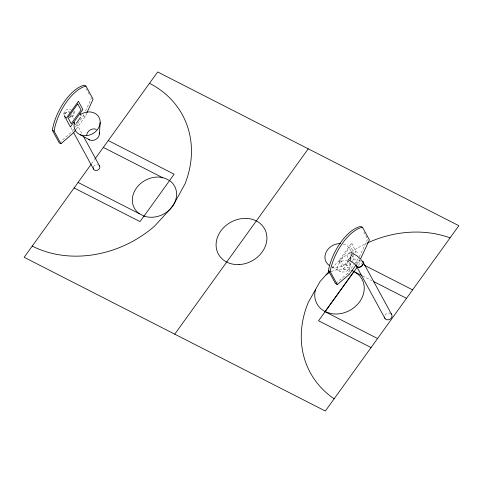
<?xml version="1.0" encoding="UTF-8"?>
<svg xmlns="http://www.w3.org/2000/svg" width="483" height="483" viewBox="0 0 483 483"><rect width="100%" height="100%" fill="white"/><g stroke="black" fill="none" stroke-linecap="round" stroke-linejoin="round"><path stroke-width="0.36" stroke-dasharray="2.42 1.81" d="M352.077 253.666L351.509 256.298A4.075 2.059 -63.7 0 1 349.843 258.665M350.284 265.692L350.537 262.1M350.586 261.381L351.087 254.197M65.549 117.749C61.383 113.753 65.96 107.009 71.098 109.949M75.318 127.047L83.45 115.751L84.362 113.734M85.582 111.042L91.353 98.254L90.285 96.298M76.193 129.124L85.183 116.638L87.006 112.599M359.358 256.871L367.666 239.037L363.874 232.094M76.024 123.642L75.191 124.789L73.458 123.908M73.603 129.426L71.889 131.805L60.87 141.416M91.571 163.719L94.614 159.487M345.122 269.858L343.389 268.971L338.903 260.748L351.425 243.366L353.158 244.247M348.672 259.643L343.962 266.181L340.636 260.071L350.477 246.408L353.81 252.518M349.1 259.051L352.524 254.299M343.389 268.971L349.607 260.343M350.024 259.763L354.631 253.364M355.059 252.772L355.911 251.595L351.425 243.366M349.444 268.433L347.718 267.546L352.27 261.225M352.687 260.651L353.93 258.924L352.505 256.316L354.238 257.204M336.096 283.165L347.482 273.583L353.906 264.666M354.335 264.074L358.621 258.127M356.496 264.364L359.926 259.606M358.398 265.499L360.143 263.078L362.135 264.092M331.978 268.252L336.434 263.295A103.706 86.88 -28.6 0 1 366.482 243.396M360.354 261.351L358.652 262.293A4.075 2.693 -39.9 0 0 356.931 264.618M350.67 252.295L349.42 253.001A4.075 2.059 -63.7 0 0 347.754 255.368L347.192 258A3.58 1.811 -63.7 0 0 347.325 258.659M70.065 116.795L70.609 116.735A3.381 1.86 -64.9 0 0 73.313 112.986L73.295 111.507M355.911 251.595L357.643 252.476M83.45 115.751L85.183 116.638M353.93 258.924L355.657 259.806M64.148 117.798L65.308 118.389M338.903 260.748L340.636 261.629M348.026 265.825L346.293 264.938L347.718 267.546M362.679 275.956L371.976 280.701M347.482 273.583L349.215 274.471M332.298 267.075L340.521 271.621M86.01 88.461L89.929 95.64M71.526 114.513L73.682 118.468M76.555 123.733L82.303 134.274M70.941 127.627L73.096 131.581M63.998 113.843L64.046 114.646M63.943 112.883L63.998 113.74M69.975 116.958A3.399 2.904 -26.5 0 1 69.244 117.454M65.954 117.55A3.399 2.904 -26.5 0 1 65.169 113.481A3.399 2.904 -26.5 0 1 69.775 112.243M70.892 115.443A3.399 2.844 -28.6 0 1 69.902 116.814M65.911 117.466A3.399 2.844 -28.6 0 1 65.157 113.451A3.399 2.844 -28.6 0 1 69.733 112.159M355.899 263.38A3.906 3.272 -28.6 0 1 360.487 260.313M384.999 315.206A3.906 3.272 -28.6 0 1 390.131 313.219M74.225 111.175A3.58 1.582 -62.2 0 1 74.497 112.297L73.742 114.906A4.075 1.799 -62.2 0 1 72.052 117.212L70.403 117.87A3.58 1.582 -62.2 0 1 69.836 117.158M93.485 166.889A3.399 2.844 -28.6 0 1 97.711 164.6M351.008 252.361A13.554 11.357 -28.6 0 1 349.076 260.283M348.702 260.844A13.554 11.357 -28.6 0 1 332.226 266.815M343.184 243.987A13.554 11.357 -28.6 0 1 350.779 251.178M331.284 271.621A25.653 21.487 -28.6 0 1 351.177 270.317M342.03 272.044A6.593 5.524 -28.6 0 0 350.133 264.225A6.593 5.524 -28.6 0 0 339.603 262.698A6.593 5.524 -28.6 0 0 342.03 272.044"/><path stroke-width="0.72" d="M99.377 134.008L100.18 122.513M315.719 289.196L314.856 292.644A25.653 21.487 -28.6 0 0 325.065 311.553L330.764 313.527A25.653 21.487 -28.6 0 0 359.612 301.79A25.653 21.487 -28.6 0 0 358.64 274.827L353.924 271.488A25.653 21.487 -28.6 0 0 351.89 270.577M87.006 112.599L93.086 99.136L85.962 86.083L84.229 85.195A36.811 17.442 -63 0 0 52.333 130.235L59.216 142.859L60.949 143.741L73.621 132.692L75.765 129.716M360.783 258.417L369.392 239.924L362.51 227.3L360.777 226.412A36.811 17.442 -63 0 0 328.41 270.583L335.528 283.642L337.261 284.529L349.215 274.471L356.068 264.956M76.435 123.068L80.576 117.315M91.136 164.323L24.15 257.3L325.331 411.033L458.85 225.7L157.669 71.967L95.048 158.883M143.976 216.076L139.998 221.594L74.104 187.959M78.077 182.441L144.037 216.112L174.152 174.194L108.252 140.559M174.743 334.17L308.257 148.83M357.094 267.31L318.575 320.778L371.053 347.567M329.008 271.561L320.024 281.553L308.377 302.237A103.706 86.88 -28.6 0 0 334.139 398.807M326.037 274.863L329.285 272.611M351.213 252.295L357.028 255.905L361.151 259.588M348.056 259.371L352.409 262.124L355.301 264.684M364.128 265.113L412.627 289.866M362.015 275.618L353.924 271.488L324.974 311.674L377.573 338.523M373.305 281.378L406.523 298.337M103.32 147.412L162.849 177.798M328.41 270.583L330.143 271.47L337.261 284.529M52.333 130.235L54.066 131.116L60.949 143.741M80.124 134.691L89.615 139.937M362.793 261.557L391.532 314.258M356.309 265.892L385.042 318.593M79.985 113.559L81.047 115.515M83.378 136.254L99.54 165.898M73.772 122.187L74.485 123.485M73.814 132.897L93.569 169.135M356.786 266.163L357.052 266.779M54.066 131.116A36.811 17.442 -63 0 1 85.962 86.083M361.399 260.518A3.906 3.272 -28.6 0 1 363.21 264.068L361.489 266.393L358.935 267.516A3.58 2.367 -39.9 0 1 357.517 267.226M355.923 265.131A3.906 3.272 -28.6 0 0 361.477 266.381L363.21 264.068L363.089 261.907A3.58 2.367 -39.9 0 0 361.978 261.212M390.922 313.642A3.906 3.272 -28.6 0 1 389.775 319.341A3.906 3.272 -28.6 0 1 384.516 316.975M99.087 165.301A3.399 2.844 -28.6 0 1 97.506 170.209A3.399 2.844 -28.6 0 1 93.291 167.661M144.037 216.112A22.924 19.205 -28.6 0 0 170.62 208.602L173.983 203.929A22.924 19.205 -28.6 0 0 169.605 180.612L164.914 178.215L159.511 177.116A22.924 19.205 -28.6 0 0 134.968 190.399A22.924 19.205 -28.6 0 0 139.339 213.715M329.382 265.493A13.554 11.357 -28.6 0 1 326.285 251.86A13.554 11.357 -28.6 0 1 340.575 243.607M330.143 271.47A36.811 17.442 -63 0 1 362.51 227.3M149.501 83.305A104.225 87.308 -28.6 0 1 185.001 183.932L172.612 206.422L154.651 226.062A104.225 87.308 -28.6 0 1 32.228 246.082M367.152 243.082A103.706 86.88 -28.6 0 1 450.071 237.884M81.023 114.211A13.554 11.357 -28.6 0 1 99.818 119.307A13.554 11.357 -28.6 0 1 87.043 135.578A13.554 11.357 -28.6 0 1 74.43 122.61M99.226 132.541A6.593 5.524 -28.6 0 1 95.978 139.309A6.593 5.524 -28.6 0 1 88.341 139.152M86.656 135.27A6.593 5.524 -28.6 0 1 96.413 129.341M78.403 101.303L65.881 118.679L70.367 126.908L82.889 109.532L78.403 101.303M77.745 103.942L67.904 117.604L71.23 123.714L81.078 110.052L77.745 103.942M238.994 264.581A26.33 22.061 -28.6 0 0 264.654 228.96A26.33 22.061 -28.6 0 0 220.846 230.959A26.33 22.061 -28.6 0 0 238.994 264.581"/></g></svg>
